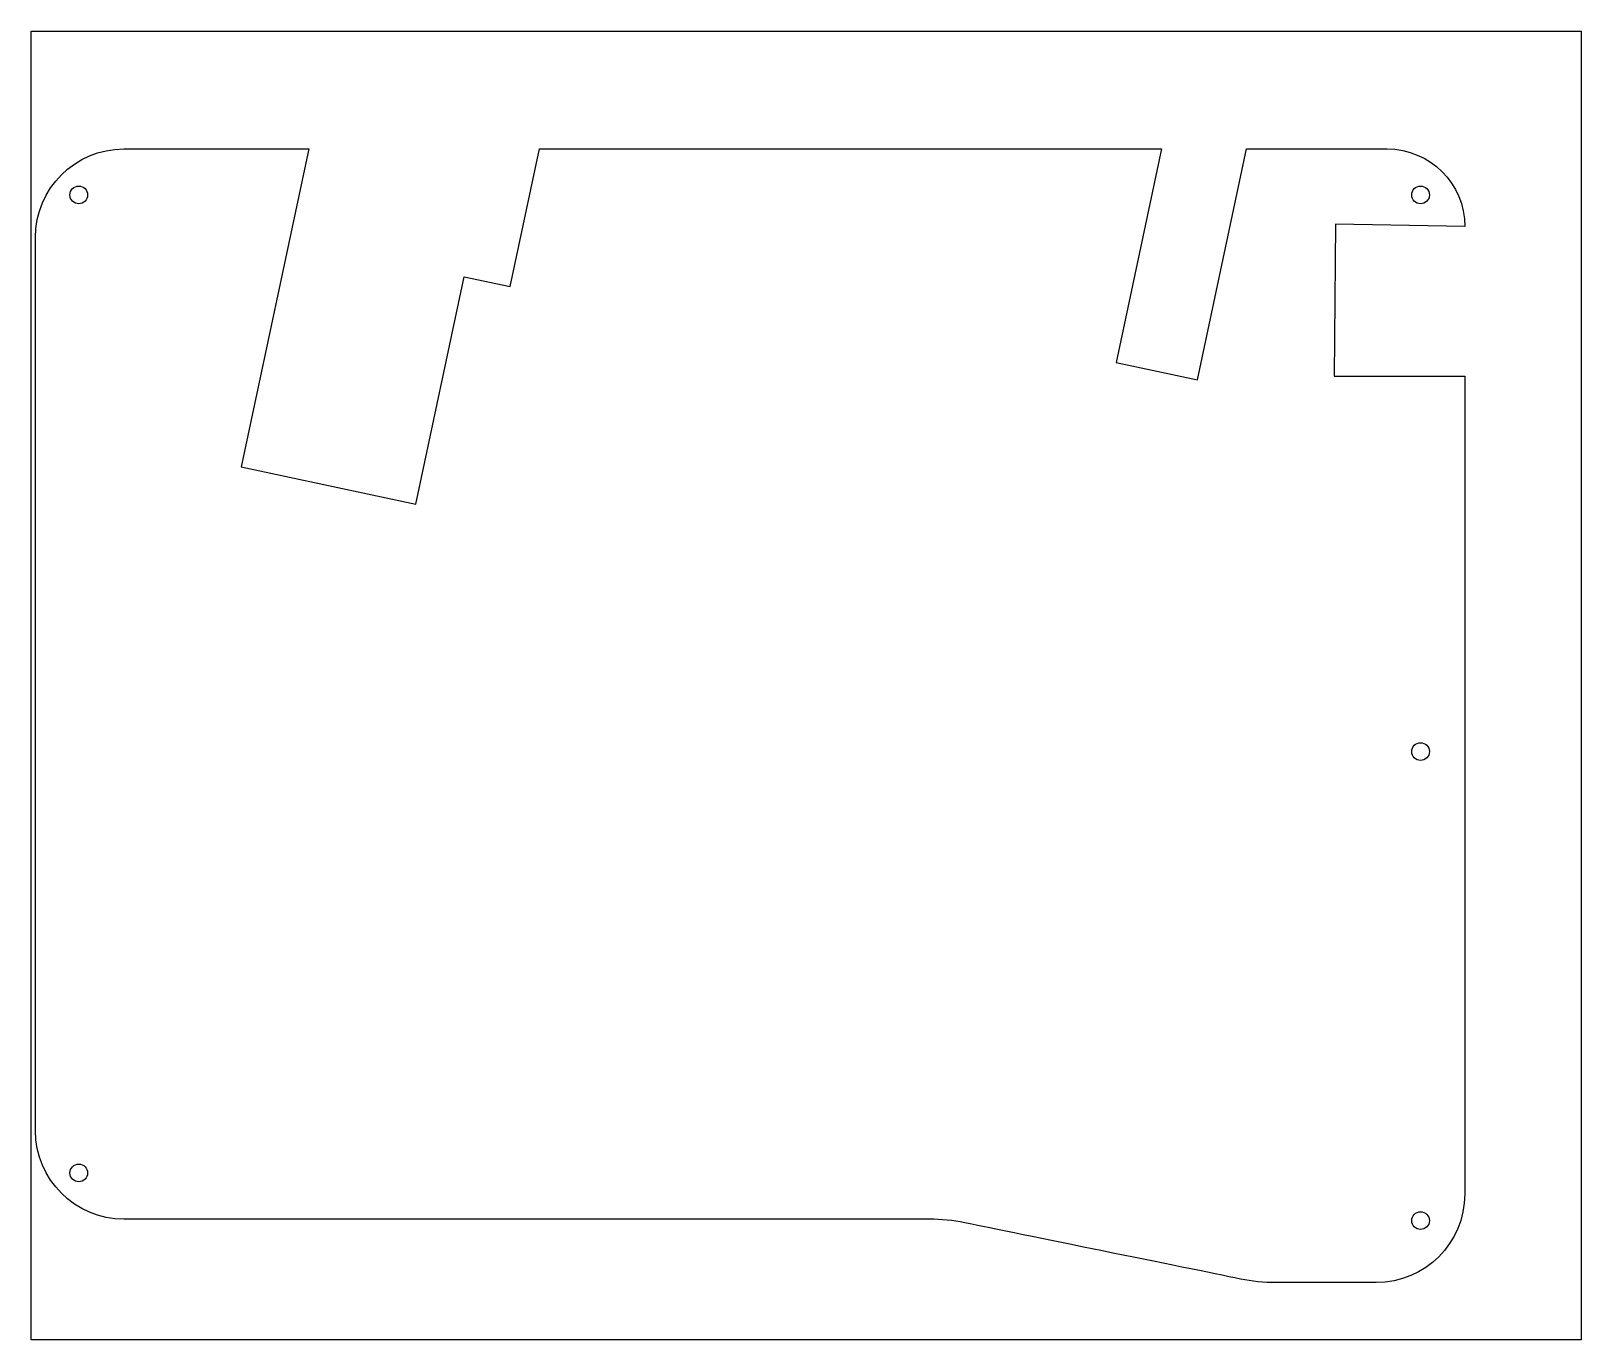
# Model space of a CAD drawing. Extents: x 0 to 207, y 32 to 207.
import ezdxf

# ---------------------------------------------------------------- set-up
doc = ezdxf.new("R2010")
doc.units = 0
doc.layers.get('0').update_dxf_attribs({"linetype": 'CONTINUOUS'})

msp = doc.modelspace()

# ---------------------------------------------------------------- linework, layer by layer
at = {"color": 7}
msp.add_lwpolyline([(-0.000002, 207.427628), (207.427613, 207.427628), (207.427613, 32.273192), (-0.000002, 32.273192)], close=True, dxfattribs=at)
at = {"color": 4}
for points in [[(12.439761, 191.651506), (37.161992, 191.651506), (37.161992, 191.651506)], [(37.161992, 191.651506), (28.118481, 149.104951), (51.505586, 144.133885), (57.967206, 174.532742), (64.140244, 173.220807), (68.057887, 191.651506), (151.288771, 191.651506), (145.210988, 163.057774), (156.11227, 160.740659), (162.682618, 191.651506), (181.4712, 191.651506)], [(191.892764, 181.248459), (191.892764, 181.248146), (174.562762, 181.561481), (174.398574, 161.226643), (191.874277, 161.226643)]]:
    msp.add_lwpolyline(points, dxfattribs=at)
for points in [[(6.399002, 184.309752)], [(185.953213, 184.309752)], [(185.953213, 109.824297)], [(6.399002, 53.435681)], [(185.953213, 47.058586)]]:
    msp.add_lwpolyline(points, close=True, dxfattribs=at)
for points in [[(0.597217, 179.808996), (0.597217, 186.349559), (5.89918, 191.651506), (12.439761, 191.651506)], [(181.4712, 191.651506), (187.219667, 191.651506), (191.882424, 186.996909), (191.892764, 181.248459)], [(5.212595, 185.494227), (5.212595, 186.147744), (5.743694, 186.678272), (6.399002, 186.678272)], [(6.399002, 184.309752), (5.743694, 184.309752), (5.212595, 184.839423), (5.212595, 185.494227)], [(6.399002, 186.678272), (7.050026, 186.678272), (7.581125, 186.147744), (7.581125, 185.494227)], [(7.581125, 185.494227), (7.581125, 184.839423), (7.050026, 184.309752), (6.399002, 184.309752)], [(184.766806, 185.494227), (184.766806, 186.147744), (185.297905, 186.678272), (185.953213, 186.678272)], [(185.953213, 184.309752), (185.297905, 184.309752), (184.766806, 184.839423), (184.766806, 185.494227)], [(185.953213, 186.678272), (186.604237, 186.678272), (187.135336, 186.147744), (187.135336, 185.494227)], [(187.135336, 185.494227), (187.135336, 184.839423), (186.604237, 184.309752), (185.953213, 184.309752)], [(0.597217, 60.279702), (0.597217, 87.22529), (0.597217, 152.863408), (0.597217, 179.808996)], [(191.874277, 161.226643), (191.874277, 161.226643), (191.874277, 82.306865), (191.874277, 51.796147)], [(184.766806, 111.008771), (184.766806, 111.662288), (185.297905, 112.192816), (185.953213, 112.192816)], [(185.953213, 112.192816), (186.604237, 112.192816), (187.135336, 111.662288), (187.135336, 111.008771)], [(185.953213, 109.824297), (185.297905, 109.824297), (184.766806, 110.353967), (184.766806, 111.008771)], [(187.135336, 111.008771), (187.135336, 110.353967), (186.604237, 109.824297), (185.953213, 109.824297)], [(12.439761, 48.437192), (5.89918, 48.437192), (0.597217, 53.73914), (0.597217, 60.279702)], [(5.212595, 54.620155), (5.212595, 55.273673), (5.743694, 55.804201), (6.399002, 55.804201)], [(6.399002, 53.435681), (5.743694, 53.435681), (5.212595, 53.965352), (5.212595, 54.620155)], [(6.399002, 55.804201), (7.050026, 55.804201), (7.581125, 55.273673), (7.581125, 54.620155)], [(7.581125, 54.620155), (7.581125, 53.965352), (7.050026, 53.435681), (6.399002, 53.435681)], [(191.874277, 51.796147), (191.874277, 45.255585), (186.572314, 39.953637), (180.031733, 39.953637)], [(120.215528, 48.437192), (106.740815, 48.437192), (39.926558, 48.437192), (12.439761, 48.437192)], [(124.950352, 47.959042), (123.392131, 48.277078), (121.805709, 48.437192), (120.215528, 48.437192)], [(161.844757, 40.431787), (154.542768, 41.921383), (132.25234, 46.469132), (124.950352, 47.959042)], [(184.766806, 48.24306), (184.766806, 48.896578), (185.297905, 49.427106), (185.953213, 49.427106)], [(185.953213, 47.058586), (185.297905, 47.058586), (184.766806, 47.588257), (184.766806, 48.24306)], [(185.953213, 49.427106), (186.604237, 49.427106), (187.135336, 48.896578), (187.135336, 48.24306)], [(187.135336, 48.24306), (187.135336, 47.588257), (186.604237, 47.058586), (185.953213, 47.058586)], [(166.579894, 39.953637), (164.989399, 39.953637), (163.403291, 40.113751), (161.844757, 40.431787)], [(180.031733, 39.953637), (174.993599, 39.953637), (169.594502, 39.953637), (166.579894, 39.953637)]]:
    msp.add_open_spline(points, degree=3, dxfattribs=at)

doc.saveas('drawing.dxf')
